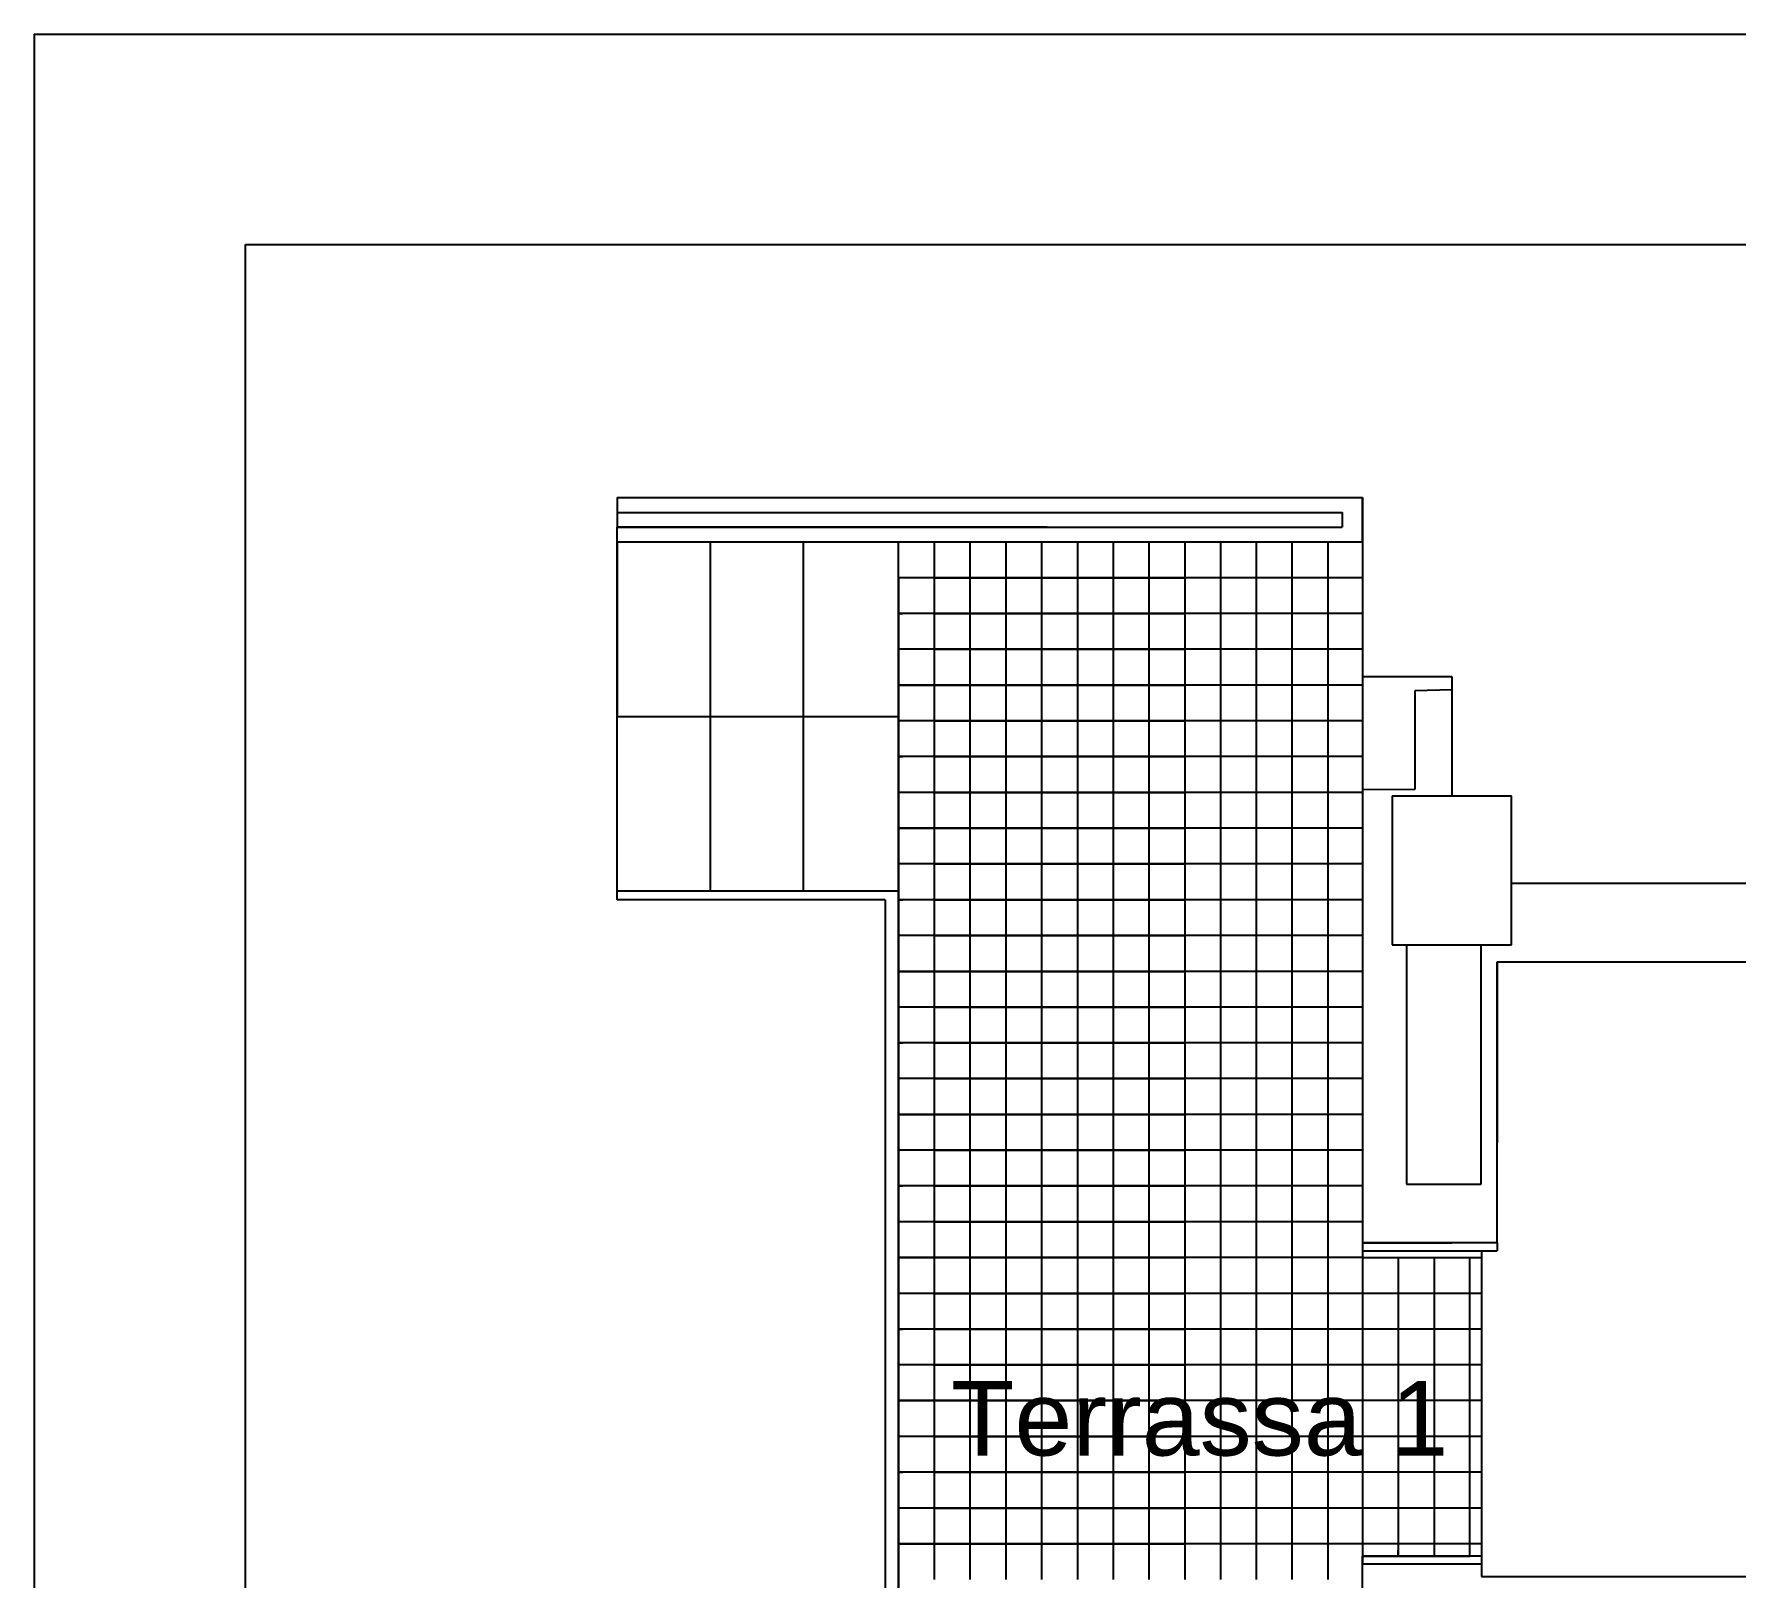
# Model space of a CAD drawing. Header units: millimetres. Extents: x 2377 to 4712, y -254 to 3188.
# Drawn here: x 3304.5 to 3425.8, y 1864.7 to 1974.7 of the extents above; entities that cross this region are included whole.
import ezdxf

# ---------------------------------------------------------------- set-up
doc = ezdxf.new("R2010")
doc.units = ezdxf.units.MM
doc.linetypes.add('DASHED2', pattern=[0.375, 0.25, -0.125])
doc.layers.add('Nombre', color=130, linetype='Continuous')
doc.styles.get("Standard").update_dxf_attribs({"font": 'arial.ttf'})

msp = doc.modelspace()

# ---------------------------------------------------------------- linework, layer by layer
for p, q in [((3304.55, 1974.71), (3724.55, 1974.71)), ((3304.55, 1974.71), (3304.55, 1677.71)), ((3304.55, 1974.71), (3304.55, 1959.71)), ((3319.6, 1697.71), (3319.6, 1959.71)), ((3319.6, 1959.71), (3715.09, 1959.71)), ((3346.08, 1941.69), (3346.08, 1939.57)), ((3346.08, 1941.69), (3399.18, 1941.69)), ((3399.18, 1938.53), (3399.18, 1941.69)), ((3399.18, 1941.69), (3399.18, 1928.95)), ((3399.18, 1941.69), (3399.18, 1928.95)), ((3399.18, 1941.69), (3399.18, 1888.59)), ((3346.08, 1940.62), (3376.71, 1940.62)), ((3346.08, 1940.62), (3397.76, 1940.62)), ((3346.08, 1940.62), (3397.74, 1940.62)), ((3397.74, 1940.62), (3397.74, 1939.59)), ((3376.71, 1939.59), (3346.08, 1939.59)), ((3346.08, 1939.59), (3397.74, 1939.59)), ((3346.08, 1938.53), (3346.08, 1939.59)), ((3346.08, 1913.04), (3346.08, 1938.53)), ((3346.08, 1938.53), (3366.12, 1938.53)), ((3346.08, 1938.53), (3346.08, 1926.1)), ((3346.08, 1938.53), (3399.18, 1938.53)), ((3352.73, 1913.68), (3352.73, 1938.53)), ((3359.37, 1913.68), (3359.37, 1938.53)), ((3366.12, 1762.23), (3366.12, 1938.53)), ((3366.12, 1938.53), (3368.67, 1938.53)), ((3368.67, 1938.53), (3368.67, 1935.98)), ((3368.67, 1938.53), (3371.22, 1938.53)), ((3371.22, 1938.53), (3371.22, 1935.98)), ((3371.22, 1938.53), (3373.77, 1938.53)), ((3373.77, 1938.53), (3373.77, 1935.98)), ((3373.77, 1938.53), (3376.32, 1938.53)), ((3376.32, 1938.53), (3376.32, 1935.98)), ((3376.32, 1938.53), (3378.87, 1938.53)), ((3378.87, 1938.53), (3378.87, 1935.98)), ((3378.87, 1938.53), (3381.42, 1938.53)), ((3381.42, 1938.53), (3381.42, 1935.98)), ((3381.42, 1938.53), (3383.97, 1938.53)), ((3383.97, 1938.53), (3383.97, 1935.98)), ((3383.97, 1938.53), (3386.52, 1938.53)), ((3386.52, 1938.53), (3386.52, 1935.98)), ((3389.06, 1938.53), (3389.06, 1935.98)), ((3391.61, 1938.53), (3391.61, 1935.98)), ((3394.16, 1938.53), (3394.16, 1935.98)), ((3396.71, 1938.53), (3396.71, 1935.98)), ((3368.67, 1935.98), (3366.12, 1935.98)), ((3366.12, 1935.98), (3366.12, 1933.43)), ((3371.22, 1935.98), (3368.67, 1935.98)), ((3368.67, 1935.98), (3368.67, 1933.43)), ((3368.67, 1935.98), (3371.22, 1935.98)), ((3373.77, 1935.98), (3371.22, 1935.98)), ((3371.22, 1935.98), (3371.22, 1933.43)), ((3371.22, 1935.98), (3373.77, 1935.98)), ((3376.32, 1935.98), (3373.77, 1935.98)), ((3373.77, 1935.98), (3373.77, 1933.43)), ((3373.77, 1935.98), (3376.32, 1935.98)), ((3378.87, 1935.98), (3376.32, 1935.98)), ((3376.32, 1935.98), (3376.32, 1933.43)), ((3376.32, 1935.98), (3378.87, 1935.98)), ((3381.42, 1935.98), (3378.87, 1935.98)), ((3378.87, 1935.98), (3378.87, 1933.43)), ((3378.87, 1935.98), (3381.42, 1935.98)), ((3383.97, 1935.98), (3381.42, 1935.98)), ((3381.42, 1935.98), (3381.42, 1933.43)), ((3381.42, 1935.98), (3383.97, 1935.98)), ((3386.52, 1935.98), (3383.97, 1935.98)), ((3383.97, 1935.98), (3383.97, 1933.43)), ((3383.97, 1935.98), (3386.52, 1935.98)), ((3389.06, 1935.98), (3386.52, 1935.98)), ((3386.52, 1935.98), (3386.52, 1933.43)), ((3391.61, 1935.98), (3389.06, 1935.98)), ((3389.06, 1935.98), (3389.06, 1933.43)), ((3394.16, 1935.98), (3391.61, 1935.98)), ((3391.61, 1935.98), (3391.61, 1933.43)), ((3396.71, 1935.98), (3394.16, 1935.98)), ((3394.16, 1935.98), (3394.16, 1933.43)), ((3399.18, 1935.98), (3396.71, 1935.98)), ((3396.71, 1935.98), (3396.71, 1933.43)), ((3366.12, 1933.43), (3366.45, 1933.43)), ((3368.67, 1933.43), (3366.12, 1933.43)), ((3366.12, 1933.43), (3366.12, 1930.88)), ((3366.12, 1933.43), (3366.12, 1928.33)), ((3371.22, 1933.43), (3368.67, 1933.43)), ((3368.67, 1933.43), (3368.67, 1930.88)), ((3368.67, 1933.43), (3371.22, 1933.43)), ((3373.77, 1933.43), (3371.22, 1933.43)), ((3371.22, 1933.43), (3371.22, 1930.88)), ((3371.22, 1933.43), (3373.77, 1933.43)), ((3376.32, 1933.43), (3373.77, 1933.43)), ((3373.77, 1933.43), (3373.77, 1930.88)), ((3373.77, 1933.43), (3376.32, 1933.43)), ((3378.87, 1933.43), (3376.32, 1933.43)), ((3376.32, 1933.43), (3376.32, 1930.88)), ((3376.32, 1933.43), (3378.87, 1933.43)), ((3381.42, 1933.43), (3378.87, 1933.43)), ((3378.87, 1933.43), (3378.87, 1930.88)), ((3378.87, 1933.43), (3381.42, 1933.43)), ((3383.97, 1933.43), (3381.42, 1933.43)), ((3381.42, 1933.43), (3381.42, 1930.88)), ((3381.42, 1933.43), (3383.97, 1933.43)), ((3386.52, 1933.43), (3383.97, 1933.43)), ((3383.97, 1933.43), (3383.97, 1930.88)), ((3383.97, 1933.43), (3386.52, 1933.43)), ((3389.06, 1933.43), (3386.52, 1933.43)), ((3386.52, 1933.43), (3386.52, 1930.88)), ((3391.61, 1933.43), (3389.06, 1933.43)), ((3389.06, 1933.43), (3389.06, 1930.88)), ((3394.16, 1933.43), (3391.61, 1933.43)), ((3391.61, 1933.43), (3391.61, 1930.88)), ((3396.71, 1933.43), (3394.16, 1933.43)), ((3394.16, 1933.43), (3394.16, 1930.88)), ((3399.18, 1933.43), (3396.71, 1933.43)), ((3396.71, 1933.43), (3396.71, 1930.88)), ((3368.67, 1930.88), (3366.12, 1930.88)), ((3371.22, 1930.88), (3368.67, 1930.88)), ((3368.67, 1930.88), (3368.67, 1928.33)), ((3368.67, 1930.88), (3371.22, 1930.88)), ((3373.77, 1930.88), (3371.22, 1930.88)), ((3371.22, 1930.88), (3371.22, 1928.33)), ((3371.22, 1930.88), (3373.77, 1930.88)), ((3376.32, 1930.88), (3373.77, 1930.88)), ((3373.77, 1930.88), (3373.77, 1928.33)), ((3373.77, 1930.88), (3376.32, 1930.88)), ((3378.87, 1930.88), (3376.32, 1930.88)), ((3376.32, 1930.88), (3376.32, 1928.33)), ((3376.32, 1930.88), (3378.87, 1930.88)), ((3381.42, 1930.88), (3378.87, 1930.88)), ((3378.87, 1930.88), (3378.87, 1928.33)), ((3378.87, 1930.88), (3381.42, 1930.88)), ((3383.97, 1930.88), (3381.42, 1930.88)), ((3381.42, 1930.88), (3381.42, 1928.33)), ((3381.42, 1930.88), (3383.97, 1930.88)), ((3386.52, 1930.88), (3383.97, 1930.88)), ((3383.97, 1930.88), (3383.97, 1928.33)), ((3383.97, 1930.88), (3386.52, 1930.88)), ((3389.06, 1930.88), (3386.52, 1930.88)), ((3386.52, 1930.88), (3386.52, 1928.33)), ((3391.61, 1930.88), (3389.06, 1930.88)), ((3389.06, 1930.88), (3389.06, 1928.33)), ((3394.16, 1930.88), (3391.61, 1930.88)), ((3391.61, 1930.88), (3391.61, 1928.33)), ((3396.71, 1930.88), (3394.16, 1930.88)), ((3394.16, 1930.88), (3394.16, 1928.33)), ((3399.18, 1930.88), (3396.71, 1930.88)), ((3396.71, 1930.88), (3396.71, 1928.33)), ((3399.18, 1928.95), (3405.55, 1928.95)), ((3405.55, 1928.95), (3405.55, 1920.45)), ((3405.55, 1928.95), (3405.55, 1920.45)), ((3368.67, 1928.33), (3366.12, 1928.33)), ((3366.12, 1928.33), (3366.12, 1918.14)), ((3366.12, 1928.33), (3368.67, 1928.33)), ((3371.22, 1928.33), (3368.67, 1928.33)), ((3368.67, 1928.33), (3368.67, 1925.79)), ((3368.67, 1928.33), (3371.22, 1928.33)), ((3373.77, 1928.33), (3371.22, 1928.33)), ((3371.22, 1928.33), (3371.22, 1925.79)), ((3371.22, 1928.33), (3373.77, 1928.33)), ((3376.32, 1928.33), (3373.77, 1928.33)), ((3373.77, 1928.33), (3373.77, 1925.79)), ((3373.77, 1928.33), (3376.32, 1928.33)), ((3378.87, 1928.33), (3376.32, 1928.33)), ((3376.32, 1928.33), (3376.32, 1925.79)), ((3376.32, 1928.33), (3378.87, 1928.33)), ((3381.42, 1928.33), (3378.87, 1928.33)), ((3378.87, 1928.33), (3378.87, 1925.79)), ((3378.87, 1928.33), (3381.42, 1928.33)), ((3383.97, 1928.33), (3381.42, 1928.33)), ((3381.42, 1928.33), (3381.42, 1925.79)), ((3381.42, 1928.33), (3383.97, 1928.33)), ((3386.52, 1928.33), (3383.97, 1928.33)), ((3383.97, 1928.33), (3383.97, 1925.79)), ((3383.97, 1928.33), (3386.52, 1928.33)), ((3389.06, 1928.33), (3386.52, 1928.33)), ((3386.52, 1928.33), (3386.52, 1925.79)), ((3391.61, 1928.33), (3389.06, 1928.33)), ((3389.06, 1928.33), (3389.06, 1925.79)), ((3394.16, 1928.33), (3391.61, 1928.33)), ((3391.61, 1928.33), (3391.61, 1925.79)), ((3396.71, 1928.33), (3394.16, 1928.33)), ((3394.16, 1928.33), (3394.16, 1925.79)), ((3399.18, 1928.33), (3396.71, 1928.33)), ((3396.71, 1928.33), (3396.71, 1925.79)), ((3405.56, 1928), (3402.91, 1927.92)), ((3402.91, 1927.92), (3402.91, 1920.89)), ((3346.08, 1926.1), (3366.12, 1926.1)), ((3368.67, 1925.79), (3366.12, 1925.79)), ((3366.12, 1925.79), (3366.12, 1923.24)), ((3371.22, 1925.79), (3368.67, 1925.79)), ((3368.67, 1925.79), (3368.67, 1923.24)), ((3368.67, 1925.79), (3371.22, 1925.79)), ((3373.77, 1925.79), (3371.22, 1925.79)), ((3371.22, 1925.79), (3371.22, 1923.24)), ((3371.22, 1925.79), (3373.77, 1925.79)), ((3376.32, 1925.79), (3373.77, 1925.79)), ((3373.77, 1925.79), (3373.77, 1923.24)), ((3373.77, 1925.79), (3376.32, 1925.79)), ((3378.87, 1925.79), (3376.32, 1925.79)), ((3376.32, 1925.79), (3376.32, 1923.24)), ((3376.32, 1925.79), (3378.87, 1925.79)), ((3381.42, 1925.79), (3378.87, 1925.79)), ((3378.87, 1925.79), (3378.87, 1923.24)), ((3378.87, 1925.79), (3381.42, 1925.79)), ((3383.97, 1925.79), (3381.42, 1925.79)), ((3381.42, 1925.79), (3381.42, 1923.24)), ((3381.42, 1925.79), (3383.97, 1925.79)), ((3386.52, 1925.79), (3383.97, 1925.79)), ((3383.97, 1925.79), (3383.97, 1923.24)), ((3383.97, 1925.79), (3386.52, 1925.79)), ((3389.06, 1925.79), (3386.52, 1925.79)), ((3386.52, 1925.79), (3386.52, 1923.24)), ((3391.61, 1925.79), (3389.06, 1925.79)), ((3389.06, 1925.79), (3389.06, 1923.24)), ((3394.16, 1925.79), (3391.61, 1925.79)), ((3391.61, 1925.79), (3391.61, 1923.24)), ((3396.71, 1925.79), (3394.16, 1925.79)), ((3394.16, 1925.79), (3394.16, 1923.24)), ((3399.18, 1925.79), (3396.71, 1925.79)), ((3396.71, 1925.79), (3396.71, 1923.24)), ((3366.12, 1923.24), (3366.45, 1923.24)), ((3368.67, 1923.24), (3366.12, 1923.24)), ((3366.12, 1923.24), (3366.12, 1920.69)), ((3366.12, 1923.24), (3366.12, 1918.14)), ((3371.22, 1923.24), (3368.67, 1923.24)), ((3368.67, 1923.24), (3368.67, 1920.69)), ((3368.67, 1923.24), (3371.22, 1923.24)), ((3373.77, 1923.24), (3371.22, 1923.24)), ((3371.22, 1923.24), (3371.22, 1920.69)), ((3371.22, 1923.24), (3373.77, 1923.24)), ((3376.32, 1923.24), (3373.77, 1923.24)), ((3373.77, 1923.24), (3373.77, 1920.69)), ((3373.77, 1923.24), (3376.32, 1923.24)), ((3378.87, 1923.24), (3376.32, 1923.24)), ((3376.32, 1923.24), (3376.32, 1920.69)), ((3376.32, 1923.24), (3378.87, 1923.24)), ((3381.42, 1923.24), (3378.87, 1923.24)), ((3378.87, 1923.24), (3378.87, 1920.69)), ((3378.87, 1923.24), (3381.42, 1923.24)), ((3383.97, 1923.24), (3381.42, 1923.24)), ((3381.42, 1923.24), (3381.42, 1920.69)), ((3381.42, 1923.24), (3383.97, 1923.24)), ((3386.52, 1923.24), (3383.97, 1923.24)), ((3383.97, 1923.24), (3383.97, 1920.69)), ((3383.97, 1923.24), (3386.52, 1923.24)), ((3389.06, 1923.24), (3386.52, 1923.24)), ((3386.52, 1923.24), (3386.52, 1920.69)), ((3391.61, 1923.24), (3389.06, 1923.24)), ((3389.06, 1923.24), (3389.06, 1920.69)), ((3394.16, 1923.24), (3391.61, 1923.24)), ((3391.61, 1923.24), (3391.61, 1920.69)), ((3396.71, 1923.24), (3394.16, 1923.24)), ((3394.16, 1923.24), (3394.16, 1920.69)), ((3399.18, 1923.24), (3396.71, 1923.24)), ((3396.71, 1923.24), (3396.71, 1920.69)), ((3368.67, 1920.69), (3366.12, 1920.69)), ((3371.22, 1920.69), (3368.67, 1920.69)), ((3368.67, 1920.69), (3368.67, 1918.14)), ((3368.67, 1920.69), (3371.22, 1920.69)), ((3373.77, 1920.69), (3371.22, 1920.69)), ((3371.22, 1920.69), (3371.22, 1918.14)), ((3371.22, 1920.69), (3373.77, 1920.69)), ((3376.32, 1920.69), (3373.77, 1920.69)), ((3373.77, 1920.69), (3373.77, 1918.14)), ((3373.77, 1920.69), (3376.32, 1920.69)), ((3378.87, 1920.69), (3376.32, 1920.69)), ((3376.32, 1920.69), (3376.32, 1918.14)), ((3376.32, 1920.69), (3378.87, 1920.69)), ((3381.42, 1920.69), (3378.87, 1920.69)), ((3378.87, 1920.69), (3378.87, 1918.14)), ((3378.87, 1920.69), (3381.42, 1920.69)), ((3383.97, 1920.69), (3381.42, 1920.69)), ((3381.42, 1920.69), (3381.42, 1918.14)), ((3381.42, 1920.69), (3383.97, 1920.69)), ((3386.52, 1920.69), (3383.97, 1920.69)), ((3383.97, 1920.69), (3383.97, 1918.14)), ((3383.97, 1920.69), (3386.52, 1920.69)), ((3389.06, 1920.69), (3386.52, 1920.69)), ((3386.52, 1920.69), (3386.52, 1918.14)), ((3391.61, 1920.69), (3389.06, 1920.69)), ((3389.06, 1920.69), (3389.06, 1918.14)), ((3394.16, 1920.69), (3391.61, 1920.69)), ((3391.61, 1920.69), (3391.61, 1918.14)), ((3396.71, 1920.69), (3394.16, 1920.69)), ((3394.16, 1920.69), (3394.16, 1918.14)), ((3399.18, 1920.69), (3396.71, 1920.69)), ((3396.71, 1920.69), (3396.71, 1918.14)), ((3402.91, 1920.89), (3399.13, 1920.87)), ((3401.3, 1920.45), (3409.8, 1920.45)), ((3401.3, 1920.45), (3401.3, 1909.83)), ((3409.8, 1909.83), (3409.8, 1920.45)), ((3368.67, 1918.14), (3366.12, 1918.14)), ((3366.12, 1918.14), (3366.12, 1897.75)), ((3366.12, 1918.14), (3368.67, 1918.14)), ((3371.22, 1918.14), (3368.67, 1918.14)), ((3368.67, 1918.14), (3368.67, 1915.59)), ((3368.67, 1918.14), (3371.22, 1918.14)), ((3373.77, 1918.14), (3371.22, 1918.14)), ((3371.22, 1918.14), (3371.22, 1915.59)), ((3371.22, 1918.14), (3373.77, 1918.14)), ((3376.32, 1918.14), (3373.77, 1918.14)), ((3373.77, 1918.14), (3373.77, 1915.59)), ((3373.77, 1918.14), (3376.32, 1918.14)), ((3378.87, 1918.14), (3376.32, 1918.14)), ((3376.32, 1918.14), (3376.32, 1915.59)), ((3376.32, 1918.14), (3378.87, 1918.14)), ((3381.42, 1918.14), (3378.87, 1918.14)), ((3378.87, 1918.14), (3378.87, 1915.59)), ((3378.87, 1918.14), (3381.42, 1918.14)), ((3383.97, 1918.14), (3381.42, 1918.14)), ((3381.42, 1918.14), (3381.42, 1915.59)), ((3381.42, 1918.14), (3383.97, 1918.14)), ((3386.52, 1918.14), (3383.97, 1918.14)), ((3383.97, 1918.14), (3383.97, 1915.59)), ((3383.97, 1918.14), (3386.52, 1918.14)), ((3389.06, 1918.14), (3386.52, 1918.14)), ((3386.52, 1918.14), (3386.52, 1915.59)), ((3391.61, 1918.14), (3389.06, 1918.14)), ((3389.06, 1918.14), (3389.06, 1915.59)), ((3394.16, 1918.14), (3391.61, 1918.14)), ((3391.61, 1918.14), (3391.61, 1915.59)), ((3396.71, 1918.14), (3394.16, 1918.14)), ((3394.16, 1918.14), (3394.16, 1915.59)), ((3399.18, 1918.14), (3396.71, 1918.14)), ((3396.71, 1918.14), (3396.71, 1915.59)), ((3368.67, 1915.59), (3366.12, 1915.59)), ((3366.12, 1915.59), (3366.12, 1913.04)), ((3371.22, 1915.59), (3368.67, 1915.59)), ((3368.67, 1915.59), (3368.67, 1913.04)), ((3368.67, 1915.59), (3371.22, 1915.59)), ((3373.77, 1915.59), (3371.22, 1915.59)), ((3371.22, 1915.59), (3371.22, 1913.04)), ((3371.22, 1915.59), (3373.77, 1915.59)), ((3376.32, 1915.59), (3373.77, 1915.59)), ((3373.77, 1915.59), (3373.77, 1913.04)), ((3373.77, 1915.59), (3376.32, 1915.59)), ((3378.87, 1915.59), (3376.32, 1915.59)), ((3376.32, 1915.59), (3376.32, 1913.04)), ((3376.32, 1915.59), (3378.87, 1915.59)), ((3381.42, 1915.59), (3378.87, 1915.59)), ((3378.87, 1915.59), (3378.87, 1913.04)), ((3378.87, 1915.59), (3381.42, 1915.59)), ((3383.97, 1915.59), (3381.42, 1915.59)), ((3381.42, 1915.59), (3381.42, 1913.04)), ((3381.42, 1915.59), (3383.97, 1915.59)), ((3386.52, 1915.59), (3383.97, 1915.59)), ((3383.97, 1915.59), (3383.97, 1913.04)), ((3383.97, 1915.59), (3386.52, 1915.59)), ((3389.06, 1915.59), (3386.52, 1915.59)), ((3386.52, 1915.59), (3386.52, 1913.04)), ((3391.61, 1915.59), (3389.06, 1915.59)), ((3389.06, 1915.59), (3389.06, 1913.04)), ((3394.16, 1915.59), (3391.61, 1915.59)), ((3391.61, 1915.59), (3391.61, 1913.04)), ((3396.71, 1915.59), (3394.16, 1915.59)), ((3394.16, 1915.59), (3394.16, 1913.04)), ((3399.18, 1915.59), (3396.71, 1915.59)), ((3396.71, 1915.59), (3396.71, 1913.04)), ((3346.08, 1913.04), (3346.08, 1913.68)), ((3346.08, 1913.68), (3366.12, 1913.68)), ((3346.08, 1913.68), (3352.73, 1913.68)), ((3352.73, 1913.68), (3359.37, 1913.68)), ((3366.12, 1913.04), (3366.12, 1914.31)), ((3409.8, 1914.22), (3494.76, 1914.22)), ((3365.19, 1913.04), (3346.08, 1913.04)), ((3365.2, 1762.23), (3365.2, 1913.04)), ((3366.12, 1762.23), (3366.12, 1913.04)), ((3366.12, 1913.04), (3366.45, 1913.04)), ((3368.67, 1913.04), (3366.12, 1913.04)), ((3366.12, 1913.04), (3366.12, 1910.49)), ((3366.12, 1913.04), (3366.12, 1907.94)), ((3371.22, 1913.04), (3368.67, 1913.04)), ((3368.67, 1913.04), (3368.67, 1910.49)), ((3368.67, 1913.04), (3371.22, 1913.04)), ((3373.77, 1913.04), (3371.22, 1913.04)), ((3371.22, 1913.04), (3371.22, 1910.49)), ((3371.22, 1913.04), (3373.77, 1913.04)), ((3376.32, 1913.04), (3373.77, 1913.04)), ((3373.77, 1913.04), (3373.77, 1910.49)), ((3373.77, 1913.04), (3376.32, 1913.04)), ((3378.87, 1913.04), (3376.32, 1913.04)), ((3376.32, 1913.04), (3376.32, 1910.49)), ((3376.32, 1913.04), (3378.87, 1913.04)), ((3381.42, 1913.04), (3378.87, 1913.04)), ((3378.87, 1913.04), (3378.87, 1910.49)), ((3378.87, 1913.04), (3381.42, 1913.04)), ((3383.97, 1913.04), (3381.42, 1913.04)), ((3381.42, 1913.04), (3381.42, 1910.49)), ((3381.42, 1913.04), (3383.97, 1913.04)), ((3386.52, 1913.04), (3383.97, 1913.04)), ((3383.97, 1913.04), (3383.97, 1910.49)), ((3383.97, 1913.04), (3386.52, 1913.04)), ((3389.06, 1913.04), (3386.52, 1913.04)), ((3386.52, 1913.04), (3386.52, 1910.49)), ((3391.61, 1913.04), (3389.06, 1913.04)), ((3389.06, 1913.04), (3389.06, 1910.49)), ((3394.16, 1913.04), (3391.61, 1913.04)), ((3391.61, 1913.04), (3391.61, 1910.49)), ((3396.71, 1913.04), (3394.16, 1913.04)), ((3394.16, 1913.04), (3394.16, 1910.49)), ((3399.18, 1913.04), (3396.71, 1913.04)), ((3396.71, 1913.04), (3396.71, 1910.49)), ((3368.67, 1910.49), (3366.12, 1910.49)), ((3371.22, 1910.49), (3368.67, 1910.49)), ((3368.67, 1910.49), (3368.67, 1907.94)), ((3368.67, 1910.49), (3371.22, 1910.49)), ((3373.77, 1910.49), (3371.22, 1910.49)), ((3371.22, 1910.49), (3371.22, 1907.94)), ((3371.22, 1910.49), (3373.77, 1910.49)), ((3376.32, 1910.49), (3373.77, 1910.49)), ((3373.77, 1910.49), (3373.77, 1907.94)), ((3373.77, 1910.49), (3376.32, 1910.49)), ((3378.87, 1910.49), (3376.32, 1910.49)), ((3376.32, 1910.49), (3376.32, 1907.94)), ((3376.32, 1910.49), (3378.87, 1910.49)), ((3381.42, 1910.49), (3378.87, 1910.49)), ((3378.87, 1910.49), (3378.87, 1907.94)), ((3378.87, 1910.49), (3381.42, 1910.49)), ((3383.97, 1910.49), (3381.42, 1910.49)), ((3381.42, 1910.49), (3381.42, 1907.94)), ((3381.42, 1910.49), (3383.97, 1910.49)), ((3386.52, 1910.49), (3383.97, 1910.49)), ((3383.97, 1910.49), (3383.97, 1907.94)), ((3383.97, 1910.49), (3386.52, 1910.49)), ((3389.06, 1910.49), (3386.52, 1910.49)), ((3386.52, 1910.49), (3386.52, 1907.94)), ((3391.61, 1910.49), (3389.06, 1910.49)), ((3389.06, 1910.49), (3389.06, 1907.94)), ((3394.16, 1910.49), (3391.61, 1910.49)), ((3391.61, 1910.49), (3391.61, 1907.94)), ((3396.71, 1910.49), (3394.16, 1910.49)), ((3394.16, 1910.49), (3394.16, 1907.94)), ((3399.18, 1910.49), (3396.71, 1910.49)), ((3396.71, 1910.49), (3396.71, 1907.94)), ((3401.3, 1909.83), (3409.8, 1909.83)), ((3402.31, 1909.83), (3402.31, 1892.77)), ((3407.63, 1892.77), (3407.63, 1909.83)), ((3408.78, 1888.59), (3408.78, 1908.62)), ((3408.78, 1908.62), (3484.89, 1908.62)), ((3408.78, 1908.62), (3408.78, 1895.73)), ((3368.67, 1907.94), (3366.12, 1907.94)), ((3366.12, 1907.94), (3366.12, 1897.75)), ((3366.12, 1907.94), (3368.67, 1907.94)), ((3371.22, 1907.94), (3368.67, 1907.94)), ((3368.67, 1907.94), (3368.67, 1905.39)), ((3368.67, 1907.94), (3371.22, 1907.94)), ((3373.77, 1907.94), (3371.22, 1907.94)), ((3371.22, 1907.94), (3371.22, 1905.39)), ((3371.22, 1907.94), (3373.77, 1907.94)), ((3376.32, 1907.94), (3373.77, 1907.94)), ((3373.77, 1907.94), (3373.77, 1905.39)), ((3373.77, 1907.94), (3376.32, 1907.94)), ((3378.87, 1907.94), (3376.32, 1907.94)), ((3376.32, 1907.94), (3376.32, 1905.39)), ((3376.32, 1907.94), (3378.87, 1907.94)), ((3381.42, 1907.94), (3378.87, 1907.94)), ((3378.87, 1907.94), (3378.87, 1905.39)), ((3378.87, 1907.94), (3381.42, 1907.94)), ((3383.97, 1907.94), (3381.42, 1907.94)), ((3381.42, 1907.94), (3381.42, 1905.39)), ((3381.42, 1907.94), (3383.97, 1907.94)), ((3386.52, 1907.94), (3383.97, 1907.94)), ((3383.97, 1907.94), (3383.97, 1905.39)), ((3383.97, 1907.94), (3386.52, 1907.94)), ((3389.06, 1907.94), (3386.52, 1907.94)), ((3386.52, 1907.94), (3386.52, 1905.39)), ((3391.61, 1907.94), (3389.06, 1907.94)), ((3389.06, 1907.94), (3389.06, 1905.39)), ((3394.16, 1907.94), (3391.61, 1907.94)), ((3391.61, 1907.94), (3391.61, 1905.39)), ((3396.71, 1907.94), (3394.16, 1907.94)), ((3394.16, 1907.94), (3394.16, 1905.39)), ((3399.18, 1907.94), (3396.71, 1907.94)), ((3396.71, 1907.94), (3396.71, 1905.39)), ((3368.67, 1905.39), (3366.12, 1905.39)), ((3366.12, 1905.39), (3366.12, 1902.85)), ((3371.22, 1905.39), (3368.67, 1905.39)), ((3368.67, 1905.39), (3368.67, 1902.85)), ((3368.67, 1905.39), (3371.22, 1905.39)), ((3373.77, 1905.39), (3371.22, 1905.39)), ((3371.22, 1905.39), (3371.22, 1902.85)), ((3371.22, 1905.39), (3373.77, 1905.39)), ((3376.32, 1905.39), (3373.77, 1905.39)), ((3373.77, 1905.39), (3373.77, 1902.85)), ((3373.77, 1905.39), (3376.32, 1905.39)), ((3378.87, 1905.39), (3376.32, 1905.39)), ((3376.32, 1905.39), (3376.32, 1902.85)), ((3376.32, 1905.39), (3378.87, 1905.39)), ((3381.42, 1905.39), (3378.87, 1905.39)), ((3378.87, 1905.39), (3378.87, 1902.85)), ((3378.87, 1905.39), (3381.42, 1905.39)), ((3383.97, 1905.39), (3381.42, 1905.39)), ((3381.42, 1905.39), (3381.42, 1902.85)), ((3381.42, 1905.39), (3383.97, 1905.39)), ((3386.52, 1905.39), (3383.97, 1905.39)), ((3383.97, 1905.39), (3383.97, 1902.85)), ((3383.97, 1905.39), (3386.52, 1905.39)), ((3389.06, 1905.39), (3386.52, 1905.39)), ((3386.52, 1905.39), (3386.52, 1902.85)), ((3391.61, 1905.39), (3389.06, 1905.39)), ((3389.06, 1905.39), (3389.06, 1902.85)), ((3394.16, 1905.39), (3391.61, 1905.39)), ((3391.61, 1905.39), (3391.61, 1902.85)), ((3396.71, 1905.39), (3394.16, 1905.39)), ((3394.16, 1905.39), (3394.16, 1902.85)), ((3399.18, 1905.39), (3396.71, 1905.39)), ((3396.71, 1905.39), (3396.71, 1902.85)), ((3366.12, 1902.85), (3366.45, 1902.85)), ((3368.67, 1902.85), (3366.12, 1902.85)), ((3366.12, 1902.85), (3366.12, 1900.3)), ((3366.12, 1902.85), (3366.12, 1897.75)), ((3371.22, 1902.85), (3368.67, 1902.85)), ((3368.67, 1902.85), (3368.67, 1900.3)), ((3368.67, 1902.85), (3371.22, 1902.85)), ((3373.77, 1902.85), (3371.22, 1902.85)), ((3371.22, 1902.85), (3371.22, 1900.3)), ((3371.22, 1902.85), (3373.77, 1902.85)), ((3376.32, 1902.85), (3373.77, 1902.85)), ((3373.77, 1902.85), (3373.77, 1900.3)), ((3373.77, 1902.85), (3376.32, 1902.85)), ((3378.87, 1902.85), (3376.32, 1902.85)), ((3376.32, 1902.85), (3376.32, 1900.3)), ((3376.32, 1902.85), (3378.87, 1902.85)), ((3381.42, 1902.85), (3378.87, 1902.85)), ((3378.87, 1902.85), (3378.87, 1900.3)), ((3378.87, 1902.85), (3381.42, 1902.85)), ((3383.97, 1902.85), (3381.42, 1902.85)), ((3381.42, 1902.85), (3381.42, 1900.3)), ((3381.42, 1902.85), (3383.97, 1902.85)), ((3386.52, 1902.85), (3383.97, 1902.85)), ((3383.97, 1902.85), (3383.97, 1900.3)), ((3383.97, 1902.85), (3386.52, 1902.85)), ((3389.06, 1902.85), (3386.52, 1902.85)), ((3386.52, 1902.85), (3386.52, 1900.3)), ((3391.61, 1902.85), (3389.06, 1902.85)), ((3389.06, 1902.85), (3389.06, 1900.3)), ((3394.16, 1902.85), (3391.61, 1902.85)), ((3391.61, 1902.85), (3391.61, 1900.3)), ((3396.71, 1902.85), (3394.16, 1902.85)), ((3394.16, 1902.85), (3394.16, 1900.3)), ((3399.18, 1902.85), (3396.71, 1902.85)), ((3396.71, 1902.85), (3396.71, 1900.3)), ((3368.67, 1900.3), (3366.12, 1900.3)), ((3371.22, 1900.3), (3368.67, 1900.3)), ((3368.67, 1900.3), (3368.67, 1897.75)), ((3368.67, 1900.3), (3371.22, 1900.3)), ((3373.77, 1900.3), (3371.22, 1900.3)), ((3371.22, 1900.3), (3371.22, 1897.75)), ((3371.22, 1900.3), (3373.77, 1900.3)), ((3376.32, 1900.3), (3373.77, 1900.3)), ((3373.77, 1900.3), (3373.77, 1897.75)), ((3373.77, 1900.3), (3376.32, 1900.3)), ((3378.87, 1900.3), (3376.32, 1900.3)), ((3376.32, 1900.3), (3376.32, 1897.75)), ((3376.32, 1900.3), (3378.87, 1900.3)), ((3381.42, 1900.3), (3378.87, 1900.3)), ((3378.87, 1900.3), (3378.87, 1897.75)), ((3378.87, 1900.3), (3381.42, 1900.3)), ((3383.97, 1900.3), (3381.42, 1900.3)), ((3381.42, 1900.3), (3381.42, 1897.75)), ((3381.42, 1900.3), (3383.97, 1900.3)), ((3386.52, 1900.3), (3383.97, 1900.3)), ((3383.97, 1900.3), (3383.97, 1897.75)), ((3383.97, 1900.3), (3386.52, 1900.3)), ((3389.06, 1900.3), (3386.52, 1900.3)), ((3386.52, 1900.3), (3386.52, 1897.75)), ((3391.61, 1900.3), (3389.06, 1900.3)), ((3389.06, 1900.3), (3389.06, 1897.75)), ((3394.16, 1900.3), (3391.61, 1900.3)), ((3391.61, 1900.3), (3391.61, 1897.75)), ((3396.71, 1900.3), (3394.16, 1900.3)), ((3394.16, 1900.3), (3394.16, 1897.75)), ((3399.18, 1900.3), (3396.71, 1900.3)), ((3396.71, 1900.3), (3396.71, 1897.75)), ((3368.67, 1897.75), (3366.12, 1897.75)), ((3366.12, 1897.75), (3366.12, 1877.36)), ((3366.12, 1897.75), (3368.67, 1897.75)), ((3371.22, 1897.75), (3368.67, 1897.75)), ((3368.67, 1897.75), (3368.67, 1895.2)), ((3368.67, 1897.75), (3371.22, 1897.75)), ((3373.77, 1897.75), (3371.22, 1897.75)), ((3371.22, 1897.75), (3371.22, 1895.2)), ((3371.22, 1897.75), (3373.77, 1897.75)), ((3376.32, 1897.75), (3373.77, 1897.75)), ((3373.77, 1897.75), (3373.77, 1895.2)), ((3373.77, 1897.75), (3376.32, 1897.75)), ((3378.87, 1897.75), (3376.32, 1897.75)), ((3376.32, 1897.75), (3376.32, 1895.2)), ((3376.32, 1897.75), (3378.87, 1897.75)), ((3381.42, 1897.75), (3378.87, 1897.75)), ((3378.87, 1897.75), (3378.87, 1895.2)), ((3378.87, 1897.75), (3381.42, 1897.75)), ((3383.97, 1897.75), (3381.42, 1897.75)), ((3381.42, 1897.75), (3381.42, 1895.2)), ((3381.42, 1897.75), (3383.97, 1897.75)), ((3386.52, 1897.75), (3383.97, 1897.75)), ((3383.97, 1897.75), (3383.97, 1895.2)), ((3383.97, 1897.75), (3386.52, 1897.75)), ((3389.06, 1897.75), (3386.52, 1897.75)), ((3386.52, 1897.75), (3386.52, 1895.2)), ((3391.61, 1897.75), (3389.06, 1897.75)), ((3389.06, 1897.75), (3389.06, 1895.2)), ((3394.16, 1897.75), (3391.61, 1897.75)), ((3391.61, 1897.75), (3391.61, 1895.2)), ((3396.71, 1897.75), (3394.16, 1897.75)), ((3394.16, 1897.75), (3394.16, 1895.2)), ((3399.18, 1897.75), (3396.71, 1897.75)), ((3396.71, 1897.75), (3396.71, 1895.2)), ((3368.67, 1895.2), (3366.12, 1895.2)), ((3366.12, 1895.2), (3366.12, 1892.65)), ((3371.22, 1895.2), (3368.67, 1895.2)), ((3368.67, 1895.2), (3368.67, 1892.65)), ((3368.67, 1895.2), (3371.22, 1895.2)), ((3373.77, 1895.2), (3371.22, 1895.2)), ((3371.22, 1895.2), (3371.22, 1892.65)), ((3371.22, 1895.2), (3373.77, 1895.2)), ((3376.32, 1895.2), (3373.77, 1895.2)), ((3373.77, 1895.2), (3373.77, 1892.65)), ((3373.77, 1895.2), (3376.32, 1895.2)), ((3378.87, 1895.2), (3376.32, 1895.2)), ((3376.32, 1895.2), (3376.32, 1892.65)), ((3376.32, 1895.2), (3378.87, 1895.2)), ((3381.42, 1895.2), (3378.87, 1895.2)), ((3378.87, 1895.2), (3378.87, 1892.65)), ((3378.87, 1895.2), (3381.42, 1895.2)), ((3383.97, 1895.2), (3381.42, 1895.2)), ((3381.42, 1895.2), (3381.42, 1892.65)), ((3381.42, 1895.2), (3383.97, 1895.2)), ((3386.52, 1895.2), (3383.97, 1895.2)), ((3383.97, 1895.2), (3383.97, 1892.65)), ((3383.97, 1895.2), (3386.52, 1895.2)), ((3389.06, 1895.2), (3386.52, 1895.2)), ((3386.52, 1895.2), (3386.52, 1892.65)), ((3391.61, 1895.2), (3389.06, 1895.2)), ((3389.06, 1895.2), (3389.06, 1892.65)), ((3394.16, 1895.2), (3391.61, 1895.2)), ((3391.61, 1895.2), (3391.61, 1892.65)), ((3396.71, 1895.2), (3394.16, 1895.2)), ((3394.16, 1895.2), (3394.16, 1892.65)), ((3399.18, 1895.2), (3396.71, 1895.2)), ((3396.71, 1895.2), (3396.71, 1892.65)), ((3366.12, 1892.65), (3366.45, 1892.65)), ((3368.67, 1892.65), (3366.12, 1892.65)), ((3366.12, 1892.65), (3366.12, 1890.1)), ((3366.12, 1892.65), (3366.12, 1887.55)), ((3371.22, 1892.65), (3368.67, 1892.65)), ((3368.67, 1892.65), (3368.67, 1890.1)), ((3368.67, 1892.65), (3371.22, 1892.65)), ((3373.77, 1892.65), (3371.22, 1892.65)), ((3371.22, 1892.65), (3371.22, 1890.1)), ((3371.22, 1892.65), (3373.77, 1892.65)), ((3376.32, 1892.65), (3373.77, 1892.65)), ((3373.77, 1892.65), (3373.77, 1890.1)), ((3373.77, 1892.65), (3376.32, 1892.65)), ((3378.87, 1892.65), (3376.32, 1892.65)), ((3376.32, 1892.65), (3376.32, 1890.1)), ((3376.32, 1892.65), (3378.87, 1892.65)), ((3381.42, 1892.65), (3378.87, 1892.65)), ((3378.87, 1892.65), (3378.87, 1890.1)), ((3378.87, 1892.65), (3381.42, 1892.65)), ((3383.97, 1892.65), (3381.42, 1892.65)), ((3381.42, 1892.65), (3381.42, 1890.1)), ((3381.42, 1892.65), (3383.97, 1892.65)), ((3386.52, 1892.65), (3383.97, 1892.65)), ((3383.97, 1892.65), (3383.97, 1890.1)), ((3383.97, 1892.65), (3386.52, 1892.65)), ((3389.06, 1892.65), (3386.52, 1892.65)), ((3386.52, 1892.65), (3386.52, 1890.1)), ((3391.61, 1892.65), (3389.06, 1892.65)), ((3389.06, 1892.65), (3389.06, 1890.1)), ((3394.16, 1892.65), (3391.61, 1892.65)), ((3391.61, 1892.65), (3391.61, 1890.1)), ((3396.71, 1892.65), (3394.16, 1892.65)), ((3394.16, 1892.65), (3394.16, 1890.1)), ((3399.18, 1892.65), (3396.71, 1892.65)), ((3396.71, 1892.65), (3396.71, 1890.1)), ((3402.31, 1892.77), (3407.63, 1892.77)), ((3368.67, 1890.1), (3366.12, 1890.1)), ((3371.22, 1890.1), (3368.67, 1890.1)), ((3368.67, 1890.1), (3368.67, 1887.55)), ((3368.67, 1890.1), (3371.22, 1890.1)), ((3373.77, 1890.1), (3371.22, 1890.1)), ((3371.22, 1890.1), (3371.22, 1887.55)), ((3371.22, 1890.1), (3373.77, 1890.1)), ((3376.32, 1890.1), (3373.77, 1890.1)), ((3373.77, 1890.1), (3373.77, 1887.55)), ((3373.77, 1890.1), (3376.32, 1890.1)), ((3378.87, 1890.1), (3376.32, 1890.1)), ((3376.32, 1890.1), (3376.32, 1887.55)), ((3376.32, 1890.1), (3378.87, 1890.1)), ((3381.42, 1890.1), (3378.87, 1890.1)), ((3378.87, 1890.1), (3378.87, 1887.55)), ((3378.87, 1890.1), (3381.42, 1890.1)), ((3383.97, 1890.1), (3381.42, 1890.1)), ((3381.42, 1890.1), (3381.42, 1887.55)), ((3381.42, 1890.1), (3383.97, 1890.1)), ((3386.52, 1890.1), (3383.97, 1890.1)), ((3383.97, 1890.1), (3383.97, 1887.55)), ((3383.97, 1890.1), (3386.52, 1890.1)), ((3389.06, 1890.1), (3386.52, 1890.1)), ((3386.52, 1890.1), (3386.52, 1887.55)), ((3391.61, 1890.1), (3389.06, 1890.1)), ((3389.06, 1890.1), (3389.06, 1887.55)), ((3394.16, 1890.1), (3391.61, 1890.1)), ((3391.61, 1890.1), (3391.61, 1887.55)), ((3396.71, 1890.1), (3394.16, 1890.1)), ((3394.16, 1890.1), (3394.16, 1887.55)), ((3399.18, 1890.1), (3396.71, 1890.1)), ((3396.71, 1890.1), (3396.71, 1887.55)), ((3399.18, 1888.59), (3405.54, 1888.59)), ((3408.78, 1888.59), (3399.18, 1888.59)), ((3399.18, 1888.59), (3399.18, 1888.04)), ((3399.18, 1888.04), (3408.78, 1888.04)), ((3399.18, 1888.04), (3399.18, 1865.74)), ((3407.66, 1888.04), (3407.66, 1866.29)), ((3408.78, 1888.59), (3408.78, 1888.04)), ((3368.67, 1887.55), (3366.12, 1887.55)), ((3366.12, 1887.55), (3366.12, 1877.36)), ((3366.12, 1887.55), (3368.67, 1887.55)), ((3371.22, 1887.55), (3368.67, 1887.55)), ((3368.67, 1887.55), (3368.67, 1885)), ((3368.67, 1887.55), (3371.22, 1887.55)), ((3373.77, 1887.55), (3371.22, 1887.55)), ((3371.22, 1887.55), (3371.22, 1885)), ((3371.22, 1887.55), (3373.77, 1887.55)), ((3376.32, 1887.55), (3373.77, 1887.55)), ((3373.77, 1887.55), (3373.77, 1885)), ((3373.77, 1887.55), (3376.32, 1887.55)), ((3378.87, 1887.55), (3376.32, 1887.55)), ((3376.32, 1887.55), (3376.32, 1885)), ((3376.32, 1887.55), (3378.87, 1887.55)), ((3381.42, 1887.55), (3378.87, 1887.55)), ((3378.87, 1887.55), (3378.87, 1885)), ((3378.87, 1887.55), (3381.42, 1887.55)), ((3383.97, 1887.55), (3381.42, 1887.55)), ((3381.42, 1887.55), (3381.42, 1885)), ((3381.42, 1887.55), (3383.97, 1887.55)), ((3386.52, 1887.55), (3383.97, 1887.55)), ((3383.97, 1887.55), (3383.97, 1885)), ((3383.97, 1887.55), (3386.52, 1887.55)), ((3389.06, 1887.55), (3386.52, 1887.55)), ((3386.52, 1887.55), (3386.52, 1885)), ((3391.61, 1887.55), (3389.06, 1887.55)), ((3389.06, 1887.55), (3389.06, 1885)), ((3394.16, 1887.55), (3391.61, 1887.55)), ((3391.61, 1887.55), (3391.61, 1885)), ((3396.71, 1887.55), (3394.16, 1887.55)), ((3394.16, 1887.55), (3394.16, 1885)), ((3399.18, 1887.55), (3396.71, 1887.55)), ((3396.71, 1887.55), (3396.71, 1885)), ((3399.18, 1887.55), (3401.73, 1887.55)), ((3401.73, 1887.55), (3401.73, 1866.29)), ((3401.73, 1887.55), (3404.28, 1887.55)), ((3404.28, 1887.55), (3404.28, 1866.29)), ((3404.28, 1887.55), (3406.83, 1887.55)), ((3406.83, 1866.29), (3406.83, 1887.55)), ((3406.83, 1887.55), (3407.66, 1887.55)), ((3368.67, 1885), (3366.12, 1885)), ((3366.12, 1885), (3366.12, 1882.45)), ((3371.22, 1885), (3368.67, 1885)), ((3368.67, 1885), (3368.67, 1882.45)), ((3368.67, 1885), (3371.22, 1885)), ((3373.77, 1885), (3371.22, 1885)), ((3371.22, 1885), (3371.22, 1882.45)), ((3371.22, 1885), (3373.77, 1885)), ((3376.32, 1885), (3373.77, 1885)), ((3373.77, 1885), (3373.77, 1882.45)), ((3373.77, 1885), (3376.32, 1885)), ((3378.87, 1885), (3376.32, 1885)), ((3376.32, 1885), (3376.32, 1882.45)), ((3376.32, 1885), (3378.87, 1885)), ((3381.42, 1885), (3378.87, 1885)), ((3378.87, 1885), (3378.87, 1882.45)), ((3378.87, 1885), (3381.42, 1885)), ((3383.97, 1885), (3381.42, 1885)), ((3381.42, 1885), (3381.42, 1882.45)), ((3381.42, 1885), (3383.97, 1885)), ((3386.52, 1885), (3383.97, 1885)), ((3383.97, 1885), (3383.97, 1882.45)), ((3383.97, 1885), (3386.52, 1885)), ((3389.06, 1885), (3386.52, 1885)), ((3386.52, 1885), (3386.52, 1882.45)), ((3391.61, 1885), (3389.06, 1885)), ((3389.06, 1885), (3389.06, 1882.45)), ((3394.16, 1885), (3391.61, 1885)), ((3391.61, 1885), (3391.61, 1882.45)), ((3396.71, 1885), (3394.16, 1885)), ((3394.16, 1885), (3394.16, 1882.45)), ((3399.18, 1885), (3396.71, 1885)), ((3396.71, 1885), (3396.71, 1882.45)), ((3401.65, 1885), (3399.18, 1885)), ((3404.12, 1885), (3401.65, 1885)), ((3407.66, 1885), (3404.12, 1885)), ((3366.12, 1882.45), (3366.45, 1882.45)), ((3368.67, 1882.45), (3366.12, 1882.45)), ((3366.12, 1882.45), (3366.12, 1879.91)), ((3366.12, 1882.45), (3366.12, 1877.36)), ((3371.22, 1882.45), (3368.67, 1882.45)), ((3368.67, 1882.45), (3368.67, 1879.91)), ((3368.67, 1882.45), (3371.22, 1882.45)), ((3373.77, 1882.45), (3371.22, 1882.45)), ((3371.22, 1882.45), (3371.22, 1879.91)), ((3371.22, 1882.45), (3373.77, 1882.45)), ((3376.32, 1882.45), (3373.77, 1882.45)), ((3373.77, 1882.45), (3373.77, 1879.91)), ((3373.77, 1882.45), (3376.32, 1882.45)), ((3378.87, 1882.45), (3376.32, 1882.45)), ((3376.32, 1882.45), (3376.32, 1879.91)), ((3376.32, 1882.45), (3378.87, 1882.45)), ((3381.42, 1882.45), (3378.87, 1882.45)), ((3378.87, 1882.45), (3378.87, 1879.91)), ((3378.87, 1882.45), (3381.42, 1882.45)), ((3383.97, 1882.45), (3381.42, 1882.45)), ((3381.42, 1882.45), (3381.42, 1879.91)), ((3381.42, 1882.45), (3383.97, 1882.45)), ((3386.52, 1882.45), (3383.97, 1882.45)), ((3383.97, 1882.45), (3383.97, 1879.91)), ((3383.97, 1882.45), (3386.52, 1882.45)), ((3389.06, 1882.45), (3386.52, 1882.45)), ((3386.52, 1882.45), (3386.52, 1879.91)), ((3391.61, 1882.45), (3389.06, 1882.45)), ((3389.06, 1882.45), (3389.06, 1879.91)), ((3394.16, 1882.45), (3391.61, 1882.45)), ((3391.61, 1882.45), (3391.61, 1879.91)), ((3396.71, 1882.45), (3394.16, 1882.45)), ((3394.16, 1882.45), (3394.16, 1879.91)), ((3399.18, 1882.45), (3396.71, 1882.45)), ((3396.71, 1882.45), (3396.71, 1879.91)), ((3401.65, 1882.45), (3399.18, 1882.45)), ((3404.12, 1882.45), (3401.65, 1882.45)), ((3407.66, 1882.45), (3404.12, 1882.45)), ((3368.67, 1879.91), (3366.12, 1879.91)), ((3371.22, 1879.91), (3368.67, 1879.91)), ((3368.67, 1879.91), (3368.67, 1877.36)), ((3368.67, 1879.91), (3371.22, 1879.91)), ((3373.77, 1879.91), (3371.22, 1879.91)), ((3371.22, 1879.91), (3371.22, 1877.36)), ((3371.22, 1879.91), (3373.77, 1879.91)), ((3376.32, 1879.91), (3373.77, 1879.91)), ((3373.77, 1879.91), (3373.77, 1877.36)), ((3373.77, 1879.91), (3376.32, 1879.91)), ((3378.87, 1879.91), (3376.32, 1879.91)), ((3376.32, 1879.91), (3376.32, 1877.36)), ((3376.32, 1879.91), (3378.87, 1879.91)), ((3381.42, 1879.91), (3378.87, 1879.91)), ((3378.87, 1879.91), (3378.87, 1877.36)), ((3378.87, 1879.91), (3381.42, 1879.91)), ((3383.97, 1879.91), (3381.42, 1879.91)), ((3381.42, 1879.91), (3381.42, 1877.36)), ((3381.42, 1879.91), (3383.97, 1879.91)), ((3386.52, 1879.91), (3383.97, 1879.91)), ((3383.97, 1879.91), (3383.97, 1877.36)), ((3383.97, 1879.91), (3386.52, 1879.91)), ((3389.06, 1879.91), (3386.52, 1879.91)), ((3386.52, 1879.91), (3386.52, 1877.36)), ((3391.61, 1879.91), (3389.06, 1879.91)), ((3389.06, 1879.91), (3389.06, 1877.36)), ((3394.16, 1879.91), (3391.61, 1879.91)), ((3391.61, 1879.91), (3391.61, 1877.36)), ((3396.71, 1879.91), (3394.16, 1879.91)), ((3394.16, 1879.91), (3394.16, 1877.36)), ((3399.18, 1879.91), (3396.71, 1879.91)), ((3396.71, 1879.91), (3396.71, 1877.36)), ((3401.65, 1879.91), (3399.18, 1879.91)), ((3404.12, 1879.91), (3401.65, 1879.91)), ((3407.66, 1879.91), (3404.12, 1879.91)), ((3368.67, 1877.36), (3366.12, 1877.36)), ((3366.12, 1877.36), (3366.12, 1816.18)), ((3366.12, 1877.36), (3368.67, 1877.36)), ((3371.22, 1877.36), (3368.67, 1877.36)), ((3368.67, 1877.36), (3368.67, 1874.81)), ((3368.67, 1877.36), (3371.22, 1877.36)), ((3373.77, 1877.36), (3371.22, 1877.36)), ((3371.22, 1877.36), (3371.22, 1874.81)), ((3371.22, 1877.36), (3373.77, 1877.36)), ((3376.32, 1877.36), (3373.77, 1877.36)), ((3373.77, 1877.36), (3373.77, 1874.81)), ((3373.77, 1877.36), (3376.32, 1877.36)), ((3378.87, 1877.36), (3376.32, 1877.36)), ((3376.32, 1877.36), (3376.32, 1874.81)), ((3376.32, 1877.36), (3378.87, 1877.36)), ((3381.42, 1877.36), (3378.87, 1877.36)), ((3378.87, 1877.36), (3378.87, 1874.81)), ((3378.87, 1877.36), (3381.42, 1877.36)), ((3383.97, 1877.36), (3381.42, 1877.36)), ((3381.42, 1877.36), (3381.42, 1874.81)), ((3381.42, 1877.36), (3383.97, 1877.36)), ((3386.52, 1877.36), (3383.97, 1877.36)), ((3383.97, 1877.36), (3383.97, 1874.81)), ((3383.97, 1877.36), (3386.52, 1877.36)), ((3389.06, 1877.36), (3386.52, 1877.36)), ((3386.52, 1877.36), (3386.52, 1874.81)), ((3391.61, 1877.36), (3389.06, 1877.36)), ((3389.06, 1877.36), (3389.06, 1874.81)), ((3394.16, 1877.36), (3391.61, 1877.36)), ((3391.61, 1877.36), (3391.61, 1874.81)), ((3396.71, 1877.36), (3394.16, 1877.36)), ((3394.16, 1877.36), (3394.16, 1874.81)), ((3399.18, 1877.36), (3396.71, 1877.36)), ((3396.71, 1877.36), (3396.71, 1874.81)), ((3401.65, 1877.36), (3399.18, 1877.36)), ((3404.12, 1877.36), (3401.65, 1877.36)), ((3407.66, 1877.36), (3404.12, 1877.36)), ((3368.67, 1874.81), (3366.12, 1874.81)), ((3366.12, 1874.81), (3366.12, 1872.26)), ((3371.22, 1874.81), (3368.67, 1874.81)), ((3368.67, 1874.81), (3368.67, 1872.26)), ((3368.67, 1874.81), (3371.22, 1874.81)), ((3373.77, 1874.81), (3371.22, 1874.81)), ((3371.22, 1874.81), (3371.22, 1872.26)), ((3371.22, 1874.81), (3373.77, 1874.81)), ((3376.32, 1874.81), (3373.77, 1874.81)), ((3373.77, 1874.81), (3373.77, 1872.26)), ((3373.77, 1874.81), (3376.32, 1874.81)), ((3378.87, 1874.81), (3376.32, 1874.81)), ((3376.32, 1874.81), (3376.32, 1872.26)), ((3376.32, 1874.81), (3378.87, 1874.81)), ((3381.42, 1874.81), (3378.87, 1874.81)), ((3378.87, 1874.81), (3378.87, 1872.26)), ((3378.87, 1874.81), (3381.42, 1874.81)), ((3383.97, 1874.81), (3381.42, 1874.81)), ((3381.42, 1874.81), (3381.42, 1872.26)), ((3381.42, 1874.81), (3383.97, 1874.81)), ((3386.52, 1874.81), (3383.97, 1874.81)), ((3383.97, 1874.81), (3383.97, 1872.26)), ((3383.97, 1874.81), (3386.52, 1874.81)), ((3389.06, 1874.81), (3386.52, 1874.81)), ((3386.52, 1874.81), (3386.52, 1872.26)), ((3391.61, 1874.81), (3389.06, 1874.81)), ((3389.06, 1874.81), (3389.06, 1872.26)), ((3394.16, 1874.81), (3391.61, 1874.81)), ((3391.61, 1874.81), (3391.61, 1872.26)), ((3396.71, 1874.81), (3394.16, 1874.81)), ((3394.16, 1874.81), (3394.16, 1872.26)), ((3399.18, 1874.81), (3396.71, 1874.81)), ((3396.71, 1874.81), (3396.71, 1872.26)), ((3401.65, 1874.81), (3399.18, 1874.81)), ((3404.12, 1874.81), (3401.65, 1874.81)), ((3407.66, 1874.81), (3404.12, 1874.81)), ((3366.12, 1872.26), (3366.45, 1872.26)), ((3368.67, 1872.26), (3366.12, 1872.26)), ((3366.12, 1872.26), (3366.12, 1869.71)), ((3366.12, 1872.26), (3366.12, 1867.16)), ((3371.22, 1872.26), (3368.67, 1872.26)), ((3368.67, 1872.26), (3368.67, 1869.71)), ((3368.67, 1872.26), (3371.22, 1872.26)), ((3373.77, 1872.26), (3371.22, 1872.26)), ((3371.22, 1872.26), (3371.22, 1869.71)), ((3371.22, 1872.26), (3373.77, 1872.26)), ((3376.32, 1872.26), (3373.77, 1872.26)), ((3373.77, 1872.26), (3373.77, 1869.71)), ((3373.77, 1872.26), (3376.32, 1872.26)), ((3378.87, 1872.26), (3376.32, 1872.26)), ((3376.32, 1872.26), (3376.32, 1869.71)), ((3376.32, 1872.26), (3378.87, 1872.26)), ((3381.42, 1872.26), (3378.87, 1872.26)), ((3378.87, 1872.26), (3378.87, 1869.71)), ((3378.87, 1872.26), (3381.42, 1872.26)), ((3383.97, 1872.26), (3381.42, 1872.26)), ((3381.42, 1872.26), (3381.42, 1869.71)), ((3381.42, 1872.26), (3383.97, 1872.26)), ((3386.52, 1872.26), (3383.97, 1872.26)), ((3383.97, 1872.26), (3383.97, 1869.71)), ((3383.97, 1872.26), (3386.52, 1872.26)), ((3389.06, 1872.26), (3386.52, 1872.26)), ((3386.52, 1872.26), (3386.52, 1869.71)), ((3391.61, 1872.26), (3389.06, 1872.26)), ((3389.06, 1872.26), (3389.06, 1869.71)), ((3394.16, 1872.26), (3391.61, 1872.26)), ((3391.61, 1872.26), (3391.61, 1869.71)), ((3396.71, 1872.26), (3394.16, 1872.26)), ((3394.16, 1872.26), (3394.16, 1869.71)), ((3399.18, 1872.26), (3396.71, 1872.26)), ((3396.71, 1872.26), (3396.71, 1869.71)), ((3401.65, 1872.26), (3399.18, 1872.26)), ((3404.12, 1872.26), (3401.65, 1872.26)), ((3407.66, 1872.26), (3404.12, 1872.26)), ((3368.67, 1869.71), (3366.12, 1869.71)), ((3371.22, 1869.71), (3368.67, 1869.71)), ((3368.67, 1869.71), (3368.67, 1867.16)), ((3368.67, 1869.71), (3371.22, 1869.71)), ((3373.77, 1869.71), (3371.22, 1869.71)), ((3371.22, 1869.71), (3371.22, 1867.16)), ((3371.22, 1869.71), (3373.77, 1869.71)), ((3376.32, 1869.71), (3373.77, 1869.71)), ((3373.77, 1869.71), (3373.77, 1867.16)), ((3373.77, 1869.71), (3376.32, 1869.71)), ((3378.87, 1869.71), (3376.32, 1869.71)), ((3376.32, 1869.71), (3376.32, 1867.16)), ((3376.32, 1869.71), (3378.87, 1869.71)), ((3381.42, 1869.71), (3378.87, 1869.71)), ((3378.87, 1869.71), (3378.87, 1867.16)), ((3378.87, 1869.71), (3381.42, 1869.71)), ((3383.97, 1869.71), (3381.42, 1869.71)), ((3381.42, 1869.71), (3381.42, 1867.16)), ((3381.42, 1869.71), (3383.97, 1869.71)), ((3386.52, 1869.71), (3383.97, 1869.71)), ((3383.97, 1869.71), (3383.97, 1867.16)), ((3383.97, 1869.71), (3386.52, 1869.71)), ((3389.06, 1869.71), (3386.52, 1869.71)), ((3386.52, 1869.71), (3386.52, 1867.16)), ((3391.61, 1869.71), (3389.06, 1869.71)), ((3389.06, 1869.71), (3389.06, 1867.16)), ((3394.16, 1869.71), (3391.61, 1869.71)), ((3391.61, 1869.71), (3391.61, 1867.16)), ((3396.71, 1869.71), (3394.16, 1869.71)), ((3394.16, 1869.71), (3394.16, 1867.16)), ((3399.18, 1869.71), (3396.71, 1869.71)), ((3396.71, 1869.71), (3396.71, 1867.16)), ((3401.65, 1869.71), (3399.18, 1869.71)), ((3401.65, 1869.71), (3399.18, 1869.71)), ((3404.12, 1869.71), (3401.65, 1869.71)), ((3404.12, 1869.71), (3401.65, 1869.71)), ((3406.59, 1869.71), (3404.12, 1869.71)), ((3407.66, 1869.71), (3404.12, 1869.71)), ((3368.67, 1867.16), (3366.12, 1867.16)), ((3366.12, 1867.16), (3366.12, 1856.97)), ((3366.12, 1867.16), (3368.67, 1867.16)), ((3371.22, 1867.16), (3368.67, 1867.16)), ((3368.67, 1867.16), (3368.67, 1864.61)), ((3368.67, 1867.16), (3371.22, 1867.16)), ((3373.77, 1867.16), (3371.22, 1867.16)), ((3371.22, 1867.16), (3371.22, 1864.61)), ((3371.22, 1867.16), (3373.77, 1867.16)), ((3376.32, 1867.16), (3373.77, 1867.16)), ((3373.77, 1867.16), (3373.77, 1864.61)), ((3373.77, 1867.16), (3376.32, 1867.16)), ((3378.87, 1867.16), (3376.32, 1867.16)), ((3376.32, 1867.16), (3376.32, 1864.61)), ((3376.32, 1867.16), (3378.87, 1867.16)), ((3381.42, 1867.16), (3378.87, 1867.16)), ((3378.87, 1867.16), (3378.87, 1864.61)), ((3378.87, 1867.16), (3381.42, 1867.16)), ((3383.97, 1867.16), (3381.42, 1867.16)), ((3381.42, 1867.16), (3381.42, 1864.61)), ((3381.42, 1867.16), (3383.97, 1867.16)), ((3386.52, 1867.16), (3383.97, 1867.16)), ((3383.97, 1867.16), (3383.97, 1864.61)), ((3383.97, 1867.16), (3386.52, 1867.16)), ((3389.06, 1867.16), (3386.52, 1867.16)), ((3386.52, 1867.16), (3386.52, 1864.61)), ((3391.61, 1867.16), (3389.06, 1867.16)), ((3389.06, 1867.16), (3389.06, 1864.61)), ((3394.16, 1867.16), (3391.61, 1867.16)), ((3391.61, 1867.16), (3391.61, 1864.61)), ((3396.71, 1867.16), (3394.16, 1867.16)), ((3394.16, 1867.16), (3394.16, 1864.61)), ((3399.18, 1867.16), (3396.71, 1867.16)), ((3396.71, 1867.16), (3396.71, 1864.61)), ((3401.65, 1867.16), (3399.18, 1867.16)), ((3404.12, 1867.16), (3401.65, 1867.16)), ((3407.66, 1867.16), (3404.12, 1867.16)), ((3399.16, 1866.29), (3405.52, 1866.29)), ((3407.66, 1866.29), (3399.16, 1866.29)), ((3399.16, 1866.29), (3399.16, 1865.74)), ((3401.73, 1866.29), (3401.73, 1866.71)), ((3401.73, 1866.29), (3404.28, 1866.29)), ((3404.28, 1866.29), (3406.83, 1866.29)), ((3407.66, 1866.29), (3407.66, 1865.74)), ((3399.16, 1865.74), (3399.16, 1838.13)), ((3399.16, 1865.74), (3407.66, 1865.74)), ((3407.66, 1865.74), (3407.66, 1864.84)), ((3407.66, 1864.84), (3528.73, 1864.84))]:
    msp.add_line(p, q)

# ---------------------------------------------------------------- texts
at = {"layer": 'Nombre', "linetype": 'DASHED2', "insert": (3369.86, 1878.76), "char_height": 5.31, "attachment_point": 1}
msp.add_mtext_dynamic_manual_height_columns('Terrassa 1', width=38.1532, gutter_width=26.55, heights=[0], dxfattribs=at)

doc.saveas('drawing.dxf')
